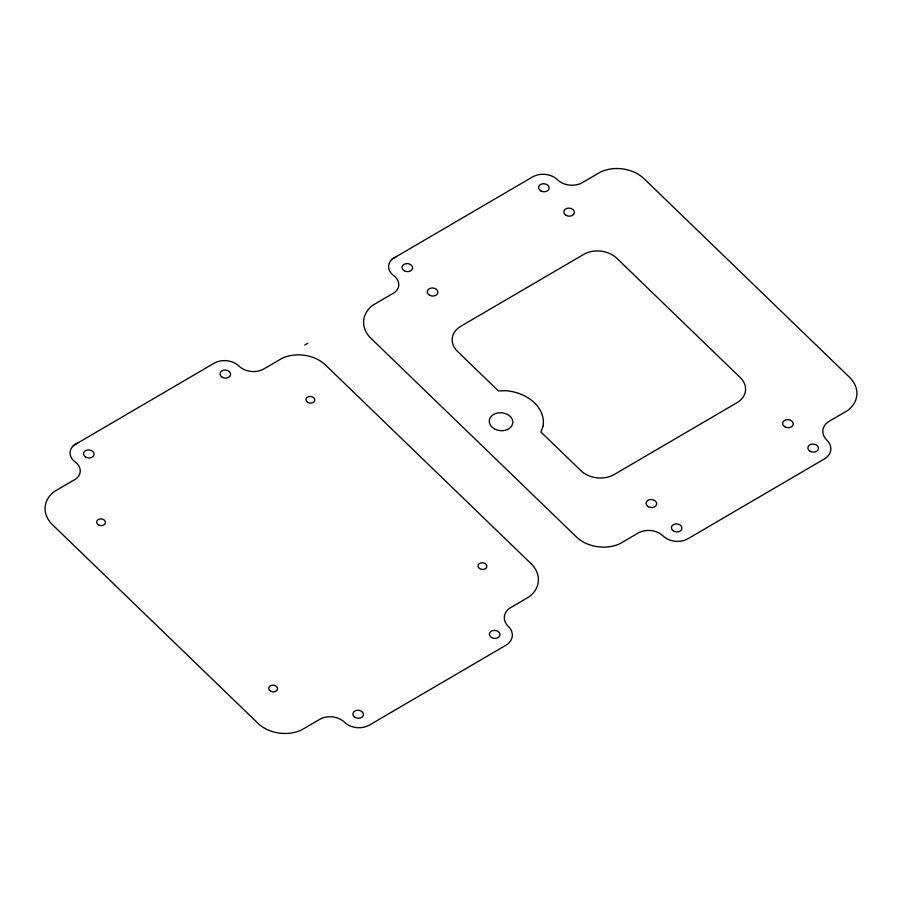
<?xml version="1.0" encoding="UTF-8"?>
<svg xmlns="http://www.w3.org/2000/svg" width="902" height="902" viewBox="0 0 902 902"><rect width="100%" height="100%" fill="white"/><g stroke="black" fill="none" stroke-linecap="round" stroke-linejoin="round"><path stroke-width="1.35" d="M73.265 445.622L77.595 443.085M391.784 259.28L396.113 256.754M74.404 444.957L214.101 363.235A17.702 13.429 5.5 0 1 238.974 366.088A17.702 13.429 5.5 0 0 263.846 368.952L282.044 358.308A32.934 24.974 5.5 0 1 325.566 365.062L530.94 563.558A32.934 24.974 5.5 0 1 528.944 596.932L510.746 607.576A17.702 13.429 5.5 0 0 508.322 626.416A17.702 13.429 5.5 0 1 505.887 645.246L369.38 725.107A17.702 13.429 5.5 0 1 344.508 722.243A17.702 13.429 5.5 0 0 319.635 719.379L301.437 730.034A32.934 24.974 5.5 0 1 257.927 723.269L52.541 524.772A32.934 24.974 5.5 0 1 54.537 491.398L72.735 480.755A15.65 11.861 5.5 0 0 75.159 461.925A15.65 11.861 5.5 0 1 73.919 445.295M392.911 258.626L532.62 176.893A17.702 13.429 5.5 0 1 557.492 179.757A17.702 13.429 5.5 0 0 582.365 182.621L600.563 171.966A32.934 24.974 5.5 0 1 644.073 178.731L849.458 377.228A32.934 24.974 5.5 0 1 847.463 410.602L829.265 421.245A17.702 13.429 5.5 0 0 826.841 440.075A17.702 13.429 5.5 0 1 824.405 458.915L687.899 538.765A17.702 13.429 5.5 0 1 663.026 535.912A17.702 13.429 5.5 0 0 638.154 533.048L619.956 543.692A32.934 24.974 5.5 0 1 576.434 536.938L371.06 338.442A32.934 24.974 5.5 0 1 373.056 305.068L391.254 294.424A15.65 11.861 5.5 0 0 393.678 275.584A15.65 11.861 5.5 0 1 392.438 258.964M304.797 344.992L307.751 343.267M543.015 426.353L540.896 431.979L580.978 470.731A23.61 17.893 5.5 0 0 614.138 474.542L737.002 402.675A23.61 17.893 5.5 0 0 740.238 377.566L616.788 258.243A23.61 17.893 5.5 0 0 583.628 254.432L460.764 326.298A23.61 17.893 5.5 0 0 457.528 351.419L498.378 390.893L506.157 390.724A39.53 29.969 5.5 0 1 543.015 426.353M85.735 457.088A5.311 4.025 5.5 0 0 94.09 454.54A5.311 4.025 5.5 0 0 86.626 450.177A5.311 4.025 5.5 0 0 85.735 457.088M354.227 716.797A5.311 4.025 5.5 0 0 363.202 715.703A5.311 4.025 5.5 0 0 357.045 710.269A5.311 4.025 5.5 0 0 354.227 716.797M491.579 637.556A5.311 4.025 5.5 0 0 499.945 635.008A5.311 4.025 5.5 0 0 492.481 630.633A5.311 4.025 5.5 0 0 491.579 637.556M222.242 377.239A5.311 4.025 5.5 0 0 230.596 374.68A5.311 4.025 5.5 0 0 223.132 370.316A5.311 4.025 5.5 0 0 222.242 377.239M98.476 524.863A4.431 3.36 5.5 0 0 105.444 522.743A4.431 3.36 5.5 0 0 99.22 519.101A4.431 3.36 5.5 0 0 98.476 524.863M270.555 691.18A4.431 3.36 5.5 0 0 277.523 689.06A4.431 3.36 5.5 0 0 271.299 685.419A4.431 3.36 5.5 0 0 270.555 691.18M479.447 568.452A4.431 3.36 5.5 0 0 486.753 567.008A4.431 3.36 5.5 0 0 481.116 562.837A4.431 3.36 5.5 0 0 479.447 568.452M307.785 402.416A4.431 3.36 5.5 0 0 314.753 400.285A4.431 3.36 5.5 0 0 308.529 396.643A4.431 3.36 5.5 0 0 307.785 402.416M540.76 190.897A5.311 4.025 5.5 0 0 549.115 188.349A5.311 4.025 5.5 0 0 541.651 183.985A5.311 4.025 5.5 0 0 540.76 190.897M810.097 451.225A5.311 4.025 5.5 0 0 818.464 448.677A5.311 4.025 5.5 0 0 810.988 444.303A5.311 4.025 5.5 0 0 810.097 451.225M672.745 530.466A5.311 4.025 5.5 0 0 681.72 529.373A5.311 4.025 5.5 0 0 675.564 523.927A5.311 4.025 5.5 0 0 672.745 530.466M404.243 270.758A5.311 4.025 5.5 0 0 412.609 268.21A5.311 4.025 5.5 0 0 405.145 263.835A5.311 4.025 5.5 0 0 404.243 270.758M429.499 295.157A5.311 4.025 5.5 0 0 437.865 292.609A5.311 4.025 5.5 0 0 430.389 288.245A5.311 4.025 5.5 0 0 429.499 295.157M566.005 215.307A5.311 4.025 5.5 0 0 574.371 212.759A5.311 4.025 5.5 0 0 566.896 208.385A5.311 4.025 5.5 0 0 566.005 215.307M648.346 506.676A5.311 4.025 5.5 0 0 656.701 504.128A5.311 4.025 5.5 0 0 649.237 499.753A5.311 4.025 5.5 0 0 648.346 506.676M784.853 426.815A5.311 4.025 5.5 0 0 793.208 424.267A5.311 4.025 5.5 0 0 785.743 419.892A5.311 4.025 5.5 0 0 784.853 426.815M494.195 428.732A11.805 8.952 5.5 0 0 512.776 423.072A11.805 8.952 5.5 0 0 496.179 413.353A11.805 8.952 5.5 0 0 494.195 428.732"/></g></svg>
